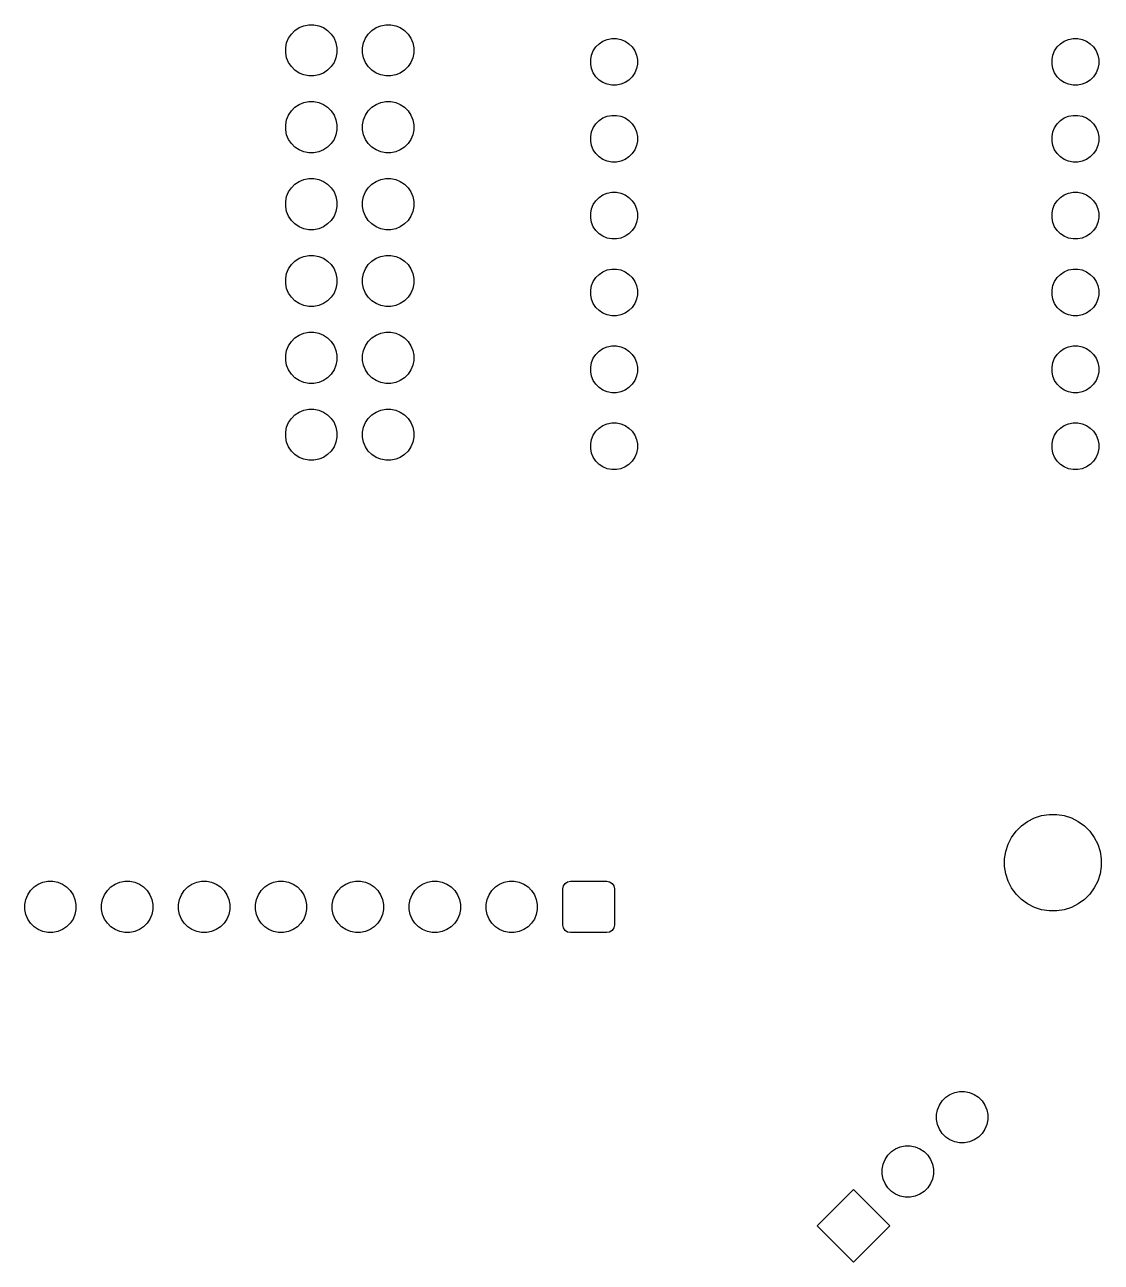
# Model space of a CAD drawing. Header units: inches. Extents: x 3.87 to 7.43, y -5.24 to -2.
# Drawn here: x 5.986 to 7.386, y -5.244 to -3.634 of the extents above; entities that cross this region are included whole.
import ezdxf

# ---------------------------------------------------------------- set-up
doc = ezdxf.new("R2010")
doc.units = ezdxf.units.IN
doc.header["$MEASUREMENT"] = 0
doc.layers.add('BLACK', color=7, linetype='CONTINUOUS')

msp = doc.modelspace()

# ---------------------------------------------------------------- linework, layer by layer
at = {"layer": 'BLACK', "linetype": 'CONTINUOUS'}
for p, q in [((6.3425, -3.6382), (6.3486, -3.6357)), ((6.3486, -3.6357), (6.355, -3.6344)), ((6.355, -3.6344), (6.3615, -3.6344)), ((6.3615, -3.6344), (6.368, -3.6357)), ((6.368, -3.6357), (6.374, -3.6382)), ((6.4425, -3.6382), (6.4486, -3.6357)), ((6.4486, -3.6357), (6.455, -3.6344)), ((6.455, -3.6344), (6.4615, -3.6344)), ((6.4615, -3.6344), (6.468, -3.6357)), ((6.468, -3.6357), (6.474, -3.6382)), ((6.3262, -3.658), (6.3288, -3.6519)), ((6.3288, -3.6519), (6.3324, -3.6465)), ((6.3324, -3.6465), (6.337, -3.6418)), ((6.337, -3.6418), (6.3425, -3.6382)), ((6.374, -3.6382), (6.3795, -3.6418)), ((6.3795, -3.6418), (6.3841, -3.6465)), ((6.3841, -3.6465), (6.3878, -3.6519)), ((6.3878, -3.6519), (6.3903, -3.658)), ((6.4262, -3.658), (6.4288, -3.6519)), ((6.4288, -3.6519), (6.4324, -3.6465)), ((6.4324, -3.6465), (6.437, -3.6418)), ((6.437, -3.6418), (6.4425, -3.6382)), ((6.474, -3.6382), (6.4795, -3.6418)), ((6.4795, -3.6418), (6.4841, -3.6465)), ((6.4841, -3.6465), (6.4878, -3.6519)), ((6.4878, -3.6519), (6.4903, -3.658)), ((6.7376, -3.6557), (6.7431, -3.6534)), ((6.7431, -3.6534), (6.749, -3.6523)), ((6.749, -3.6523), (6.755, -3.6523)), ((6.755, -3.6523), (6.7608, -3.6534)), ((6.7608, -3.6534), (6.7664, -3.6557)), ((7.3376, -3.6557), (7.3431, -3.6534)), ((7.3431, -3.6534), (7.349, -3.6523)), ((7.349, -3.6523), (7.355, -3.6523)), ((7.355, -3.6523), (7.3608, -3.6534)), ((7.3608, -3.6534), (7.3664, -3.6557)), ((6.325, -3.6644), (6.3262, -3.658)), ((6.325, -3.671), (6.325, -3.6644)), ((6.3903, -3.658), (6.3916, -3.6644)), ((6.3916, -3.6644), (6.3916, -3.671)), ((6.425, -3.6644), (6.4262, -3.658)), ((6.425, -3.671), (6.425, -3.6644)), ((6.4903, -3.658), (6.4916, -3.6644)), ((6.4916, -3.6644), (6.4916, -3.671)), ((6.7227, -3.6738), (6.725, -3.6683)), ((6.725, -3.6683), (6.7284, -3.6633)), ((6.7284, -3.6633), (6.7326, -3.6591)), ((6.7326, -3.6591), (6.7376, -3.6557)), ((6.7664, -3.6557), (6.7713, -3.6591)), ((6.7713, -3.6591), (6.7756, -3.6633)), ((6.7756, -3.6633), (6.7789, -3.6683)), ((6.7789, -3.6683), (6.7812, -3.6738)), ((7.3227, -3.6738), (7.325, -3.6683)), ((7.325, -3.6683), (7.3284, -3.6633)), ((7.3284, -3.6633), (7.3326, -3.6591)), ((7.3326, -3.6591), (7.3376, -3.6557)), ((7.3664, -3.6557), (7.3713, -3.6591)), ((7.3713, -3.6591), (7.3756, -3.6633)), ((7.3756, -3.6633), (7.3789, -3.6683)), ((7.3789, -3.6683), (7.3812, -3.6738)), ((6.3262, -3.6774), (6.325, -3.671)), ((6.3288, -3.6835), (6.3262, -3.6774)), ((6.3324, -3.6889), (6.3288, -3.6835)), ((6.3878, -3.6835), (6.3841, -3.6889)), ((6.3903, -3.6774), (6.3878, -3.6835)), ((6.3916, -3.671), (6.3903, -3.6774)), ((6.4262, -3.6774), (6.425, -3.671)), ((6.4288, -3.6835), (6.4262, -3.6774)), ((6.4324, -3.6889), (6.4288, -3.6835)), ((6.4878, -3.6835), (6.4841, -3.6889)), ((6.4903, -3.6774), (6.4878, -3.6835)), ((6.4916, -3.671), (6.4903, -3.6774)), ((6.7216, -3.6797), (6.7227, -3.6738)), ((6.7216, -3.6857), (6.7216, -3.6797)), ((6.7227, -3.6915), (6.7216, -3.6857)), ((6.7812, -3.6738), (6.7824, -3.6797)), ((6.7824, -3.6857), (6.7812, -3.6915)), ((6.7824, -3.6797), (6.7824, -3.6857)), ((7.3216, -3.6797), (7.3227, -3.6738)), ((7.3216, -3.6857), (7.3216, -3.6797)), ((7.3227, -3.6915), (7.3216, -3.6857)), ((7.3812, -3.6738), (7.3824, -3.6797)), ((7.3824, -3.6857), (7.3812, -3.6915)), ((7.3824, -3.6797), (7.3824, -3.6857)), ((6.337, -3.6936), (6.3324, -3.6889)), ((6.3425, -3.6972), (6.337, -3.6936)), ((6.3486, -3.6997), (6.3425, -3.6972)), ((6.355, -3.701), (6.3486, -3.6997)), ((6.3615, -3.701), (6.355, -3.701)), ((6.368, -3.6997), (6.3615, -3.701)), ((6.374, -3.6972), (6.368, -3.6997)), ((6.3795, -3.6936), (6.374, -3.6972)), ((6.3841, -3.6889), (6.3795, -3.6936)), ((6.437, -3.6936), (6.4324, -3.6889)), ((6.4425, -3.6972), (6.437, -3.6936)), ((6.4486, -3.6997), (6.4425, -3.6972)), ((6.455, -3.701), (6.4486, -3.6997)), ((6.4615, -3.701), (6.455, -3.701)), ((6.468, -3.6997), (6.4615, -3.701)), ((6.474, -3.6972), (6.468, -3.6997)), ((6.4795, -3.6936), (6.474, -3.6972)), ((6.4841, -3.6889), (6.4795, -3.6936)), ((6.725, -3.6971), (6.7227, -3.6915)), ((6.7284, -3.7021), (6.725, -3.6971)), ((6.7326, -3.7063), (6.7284, -3.7021)), ((6.7756, -3.7021), (6.7713, -3.7063)), ((6.7789, -3.6971), (6.7756, -3.7021)), ((6.7812, -3.6915), (6.7789, -3.6971)), ((7.325, -3.6971), (7.3227, -3.6915)), ((7.3284, -3.7021), (7.325, -3.6971)), ((7.3326, -3.7063), (7.3284, -3.7021)), ((7.3756, -3.7021), (7.3713, -3.7063)), ((7.3789, -3.6971), (7.3756, -3.7021)), ((7.3812, -3.6915), (7.3789, -3.6971)), ((6.7376, -3.7096), (6.7326, -3.7063)), ((6.7431, -3.7119), (6.7376, -3.7096)), ((6.749, -3.7131), (6.7431, -3.7119)), ((6.755, -3.7131), (6.749, -3.7131)), ((6.7608, -3.7119), (6.755, -3.7131)), ((6.7664, -3.7096), (6.7608, -3.7119)), ((6.7713, -3.7063), (6.7664, -3.7096)), ((7.3376, -3.7096), (7.3326, -3.7063)), ((7.3431, -3.7119), (7.3376, -3.7096)), ((7.349, -3.7131), (7.3431, -3.7119)), ((7.355, -3.7131), (7.349, -3.7131)), ((7.3608, -3.7119), (7.355, -3.7131)), ((7.3664, -3.7096), (7.3608, -3.7119)), ((7.3713, -3.7063), (7.3664, -3.7096)), ((6.3486, -3.7357), (6.355, -3.7344)), ((6.355, -3.7344), (6.3615, -3.7344)), ((6.3615, -3.7344), (6.368, -3.7357)), ((6.4486, -3.7357), (6.455, -3.7344)), ((6.455, -3.7344), (6.4615, -3.7344)), ((6.4615, -3.7344), (6.468, -3.7357)), ((6.3288, -3.7519), (6.3324, -3.7465)), ((6.3324, -3.7465), (6.337, -3.7418)), ((6.337, -3.7418), (6.3425, -3.7382)), ((6.3425, -3.7382), (6.3486, -3.7357)), ((6.368, -3.7357), (6.374, -3.7382)), ((6.374, -3.7382), (6.3795, -3.7418)), ((6.3795, -3.7418), (6.3841, -3.7465)), ((6.3841, -3.7465), (6.3878, -3.7519)), ((6.4288, -3.7519), (6.4324, -3.7465)), ((6.4324, -3.7465), (6.437, -3.7418)), ((6.437, -3.7418), (6.4425, -3.7382)), ((6.4425, -3.7382), (6.4486, -3.7357)), ((6.468, -3.7357), (6.474, -3.7382)), ((6.474, -3.7382), (6.4795, -3.7418)), ((6.4795, -3.7418), (6.4841, -3.7465)), ((6.4841, -3.7465), (6.4878, -3.7519)), ((6.325, -3.7644), (6.3262, -3.758)), ((6.325, -3.771), (6.325, -3.7644)), ((6.3262, -3.758), (6.3288, -3.7519)), ((6.3878, -3.7519), (6.3903, -3.758)), ((6.3903, -3.758), (6.3916, -3.7644)), ((6.3916, -3.7644), (6.3916, -3.771)), ((6.425, -3.7644), (6.4262, -3.758)), ((6.425, -3.771), (6.425, -3.7644)), ((6.4262, -3.758), (6.4288, -3.7519)), ((6.4878, -3.7519), (6.4903, -3.758)), ((6.4903, -3.758), (6.4916, -3.7644)), ((6.4916, -3.7644), (6.4916, -3.771)), ((6.725, -3.7683), (6.7284, -3.7633)), ((6.7284, -3.7633), (6.7326, -3.7591)), ((6.7326, -3.7591), (6.7376, -3.7557)), ((6.7376, -3.7557), (6.7431, -3.7534)), ((6.7431, -3.7534), (6.749, -3.7523)), ((6.749, -3.7523), (6.755, -3.7523)), ((6.755, -3.7523), (6.7608, -3.7534)), ((6.7608, -3.7534), (6.7664, -3.7557)), ((6.7664, -3.7557), (6.7713, -3.7591)), ((6.7713, -3.7591), (6.7756, -3.7633)), ((6.7756, -3.7633), (6.7789, -3.7683)), ((7.325, -3.7683), (7.3284, -3.7633)), ((7.3284, -3.7633), (7.3326, -3.7591)), ((7.3326, -3.7591), (7.3376, -3.7557)), ((7.3376, -3.7557), (7.3431, -3.7534)), ((7.3431, -3.7534), (7.349, -3.7523)), ((7.349, -3.7523), (7.355, -3.7523)), ((7.355, -3.7523), (7.3608, -3.7534)), ((7.3608, -3.7534), (7.3664, -3.7557)), ((7.3664, -3.7557), (7.3713, -3.7591)), ((7.3713, -3.7591), (7.3756, -3.7633)), ((7.3756, -3.7633), (7.3789, -3.7683)), ((6.3262, -3.7774), (6.325, -3.771)), ((6.3288, -3.7835), (6.3262, -3.7774)), ((6.3903, -3.7774), (6.3878, -3.7835)), ((6.3916, -3.771), (6.3903, -3.7774)), ((6.4262, -3.7774), (6.425, -3.771)), ((6.4288, -3.7835), (6.4262, -3.7774)), ((6.4903, -3.7774), (6.4878, -3.7835)), ((6.4916, -3.771), (6.4903, -3.7774)), ((6.7216, -3.7797), (6.7227, -3.7738)), ((6.7216, -3.7857), (6.7216, -3.7797)), ((6.7227, -3.7738), (6.725, -3.7683)), ((6.7789, -3.7683), (6.7812, -3.7738)), ((6.7812, -3.7738), (6.7824, -3.7797)), ((6.7824, -3.7797), (6.7824, -3.7857)), ((7.3216, -3.7797), (7.3227, -3.7738)), ((7.3216, -3.7857), (7.3216, -3.7797)), ((7.3227, -3.7738), (7.325, -3.7683)), ((7.3789, -3.7683), (7.3812, -3.7738)), ((7.3812, -3.7738), (7.3824, -3.7797)), ((7.3824, -3.7797), (7.3824, -3.7857)), ((6.3324, -3.7889), (6.3288, -3.7835)), ((6.337, -3.7936), (6.3324, -3.7889)), ((6.3425, -3.7972), (6.337, -3.7936)), ((6.3486, -3.7997), (6.3425, -3.7972)), ((6.374, -3.7972), (6.368, -3.7997)), ((6.3795, -3.7936), (6.374, -3.7972)), ((6.3841, -3.7889), (6.3795, -3.7936)), ((6.3878, -3.7835), (6.3841, -3.7889)), ((6.4324, -3.7889), (6.4288, -3.7835)), ((6.437, -3.7936), (6.4324, -3.7889)), ((6.4425, -3.7972), (6.437, -3.7936)), ((6.4486, -3.7997), (6.4425, -3.7972)), ((6.474, -3.7972), (6.468, -3.7997)), ((6.4795, -3.7936), (6.474, -3.7972)), ((6.4841, -3.7889), (6.4795, -3.7936)), ((6.4878, -3.7835), (6.4841, -3.7889)), ((6.7227, -3.7915), (6.7216, -3.7857)), ((6.725, -3.7971), (6.7227, -3.7915)), ((6.7284, -3.8021), (6.725, -3.7971)), ((6.7789, -3.7971), (6.7756, -3.8021)), ((6.7812, -3.7915), (6.7789, -3.7971)), ((6.7824, -3.7857), (6.7812, -3.7915)), ((7.3227, -3.7915), (7.3216, -3.7857)), ((7.325, -3.7971), (7.3227, -3.7915)), ((7.3284, -3.8021), (7.325, -3.7971)), ((7.3789, -3.7971), (7.3756, -3.8021)), ((7.3812, -3.7915), (7.3789, -3.7971)), ((7.3824, -3.7857), (7.3812, -3.7915)), ((6.355, -3.801), (6.3486, -3.7997)), ((6.3615, -3.801), (6.355, -3.801)), ((6.368, -3.7997), (6.3615, -3.801)), ((6.455, -3.801), (6.4486, -3.7997)), ((6.4615, -3.801), (6.455, -3.801)), ((6.468, -3.7997), (6.4615, -3.801)), ((6.7326, -3.8063), (6.7284, -3.8021)), ((6.7376, -3.8096), (6.7326, -3.8063)), ((6.7431, -3.8119), (6.7376, -3.8096)), ((6.749, -3.8131), (6.7431, -3.8119)), ((6.755, -3.8131), (6.749, -3.8131)), ((6.7608, -3.8119), (6.755, -3.8131)), ((6.7664, -3.8096), (6.7608, -3.8119)), ((6.7713, -3.8063), (6.7664, -3.8096)), ((6.7756, -3.8021), (6.7713, -3.8063)), ((7.3326, -3.8063), (7.3284, -3.8021)), ((7.3376, -3.8096), (7.3326, -3.8063)), ((7.3431, -3.8119), (7.3376, -3.8096)), ((7.349, -3.8131), (7.3431, -3.8119)), ((7.355, -3.8131), (7.349, -3.8131)), ((7.3608, -3.8119), (7.355, -3.8131)), ((7.3664, -3.8096), (7.3608, -3.8119)), ((7.3713, -3.8063), (7.3664, -3.8096)), ((7.3756, -3.8021), (7.3713, -3.8063)), ((6.3288, -3.8519), (6.3324, -3.8465)), ((6.3324, -3.8465), (6.337, -3.8418)), ((6.337, -3.8418), (6.3425, -3.8382)), ((6.3425, -3.8382), (6.3486, -3.8357)), ((6.3486, -3.8357), (6.355, -3.8344)), ((6.355, -3.8344), (6.3615, -3.8344)), ((6.3615, -3.8344), (6.368, -3.8357)), ((6.368, -3.8357), (6.374, -3.8382)), ((6.374, -3.8382), (6.3795, -3.8418)), ((6.3795, -3.8418), (6.3841, -3.8465)), ((6.3841, -3.8465), (6.3878, -3.8519)), ((6.4288, -3.8519), (6.4324, -3.8465)), ((6.4324, -3.8465), (6.437, -3.8418)), ((6.437, -3.8418), (6.4425, -3.8382)), ((6.4425, -3.8382), (6.4486, -3.8357)), ((6.4486, -3.8357), (6.455, -3.8344)), ((6.455, -3.8344), (6.4615, -3.8344)), ((6.4615, -3.8344), (6.468, -3.8357)), ((6.468, -3.8357), (6.474, -3.8382)), ((6.474, -3.8382), (6.4795, -3.8418)), ((6.4795, -3.8418), (6.4841, -3.8465)), ((6.4841, -3.8465), (6.4878, -3.8519)), ((6.325, -3.8644), (6.3262, -3.858)), ((6.3262, -3.858), (6.3288, -3.8519)), ((6.3878, -3.8519), (6.3903, -3.858)), ((6.3903, -3.858), (6.3916, -3.8644)), ((6.425, -3.8644), (6.4262, -3.858)), ((6.4262, -3.858), (6.4288, -3.8519)), ((6.4878, -3.8519), (6.4903, -3.858)), ((6.4903, -3.858), (6.4916, -3.8644)), ((6.725, -3.8683), (6.7284, -3.8633)), ((6.7284, -3.8633), (6.7326, -3.8591)), ((6.7326, -3.8591), (6.7376, -3.8557)), ((6.7376, -3.8557), (6.7431, -3.8534)), ((6.7431, -3.8534), (6.749, -3.8523)), ((6.749, -3.8523), (6.755, -3.8523)), ((6.755, -3.8523), (6.7608, -3.8534)), ((6.7608, -3.8534), (6.7664, -3.8557)), ((6.7664, -3.8557), (6.7713, -3.8591)), ((6.7713, -3.8591), (6.7756, -3.8633)), ((6.7756, -3.8633), (6.7789, -3.8683)), ((7.325, -3.8683), (7.3284, -3.8633)), ((7.3284, -3.8633), (7.3326, -3.8591)), ((7.3326, -3.8591), (7.3376, -3.8557)), ((7.3376, -3.8557), (7.3431, -3.8534)), ((7.3431, -3.8534), (7.349, -3.8523)), ((7.349, -3.8523), (7.355, -3.8523)), ((7.355, -3.8523), (7.3608, -3.8534)), ((7.3608, -3.8534), (7.3664, -3.8557)), ((7.3664, -3.8557), (7.3713, -3.8591)), ((7.3713, -3.8591), (7.3756, -3.8633)), ((7.3756, -3.8633), (7.3789, -3.8683)), ((6.325, -3.871), (6.325, -3.8644)), ((6.3262, -3.8774), (6.325, -3.871)), ((6.3288, -3.8835), (6.3262, -3.8774)), ((6.3903, -3.8774), (6.3878, -3.8835)), ((6.3916, -3.871), (6.3903, -3.8774)), ((6.3916, -3.8644), (6.3916, -3.871)), ((6.425, -3.871), (6.425, -3.8644)), ((6.4262, -3.8774), (6.425, -3.871)), ((6.4288, -3.8835), (6.4262, -3.8774)), ((6.4903, -3.8774), (6.4878, -3.8835)), ((6.4916, -3.871), (6.4903, -3.8774)), ((6.4916, -3.8644), (6.4916, -3.871)), ((6.7216, -3.8797), (6.7227, -3.8738)), ((6.7227, -3.8738), (6.725, -3.8683)), ((6.7789, -3.8683), (6.7812, -3.8738)), ((6.7812, -3.8738), (6.7824, -3.8797)), ((7.3216, -3.8797), (7.3227, -3.8738)), ((7.3227, -3.8738), (7.325, -3.8683)), ((7.3789, -3.8683), (7.3812, -3.8738)), ((7.3812, -3.8738), (7.3824, -3.8797)), ((6.3324, -3.8889), (6.3288, -3.8835)), ((6.337, -3.8936), (6.3324, -3.8889)), ((6.3425, -3.8972), (6.337, -3.8936)), ((6.3795, -3.8936), (6.374, -3.8972)), ((6.3841, -3.8889), (6.3795, -3.8936)), ((6.3878, -3.8835), (6.3841, -3.8889)), ((6.4324, -3.8889), (6.4288, -3.8835)), ((6.437, -3.8936), (6.4324, -3.8889)), ((6.4425, -3.8972), (6.437, -3.8936)), ((6.4795, -3.8936), (6.474, -3.8972)), ((6.4841, -3.8889), (6.4795, -3.8936)), ((6.4878, -3.8835), (6.4841, -3.8889)), ((6.7216, -3.8857), (6.7216, -3.8797)), ((6.7227, -3.8915), (6.7216, -3.8857)), ((6.725, -3.8971), (6.7227, -3.8915)), ((6.7812, -3.8915), (6.7789, -3.8971)), ((6.7824, -3.8857), (6.7812, -3.8915)), ((6.7824, -3.8797), (6.7824, -3.8857)), ((7.3216, -3.8857), (7.3216, -3.8797)), ((7.3227, -3.8915), (7.3216, -3.8857)), ((7.325, -3.8971), (7.3227, -3.8915)), ((7.3812, -3.8915), (7.3789, -3.8971)), ((7.3824, -3.8857), (7.3812, -3.8915)), ((7.3824, -3.8797), (7.3824, -3.8857)), ((6.3486, -3.8997), (6.3425, -3.8972)), ((6.355, -3.901), (6.3486, -3.8997)), ((6.3615, -3.901), (6.355, -3.901)), ((6.368, -3.8997), (6.3615, -3.901)), ((6.374, -3.8972), (6.368, -3.8997)), ((6.4486, -3.8997), (6.4425, -3.8972)), ((6.455, -3.901), (6.4486, -3.8997)), ((6.4615, -3.901), (6.455, -3.901)), ((6.468, -3.8997), (6.4615, -3.901)), ((6.474, -3.8972), (6.468, -3.8997)), ((6.7284, -3.9021), (6.725, -3.8971)), ((6.7326, -3.9063), (6.7284, -3.9021)), ((6.7376, -3.9096), (6.7326, -3.9063)), ((6.7431, -3.9119), (6.7376, -3.9096)), ((6.7664, -3.9096), (6.7608, -3.9119)), ((6.7713, -3.9063), (6.7664, -3.9096)), ((6.7756, -3.9021), (6.7713, -3.9063)), ((6.7789, -3.8971), (6.7756, -3.9021)), ((7.3284, -3.9021), (7.325, -3.8971)), ((7.3326, -3.9063), (7.3284, -3.9021)), ((7.3376, -3.9096), (7.3326, -3.9063)), ((7.3431, -3.9119), (7.3376, -3.9096)), ((7.3664, -3.9096), (7.3608, -3.9119)), ((7.3713, -3.9063), (7.3664, -3.9096)), ((7.3756, -3.9021), (7.3713, -3.9063)), ((7.3789, -3.8971), (7.3756, -3.9021)), ((6.749, -3.9131), (6.7431, -3.9119)), ((6.755, -3.9131), (6.749, -3.9131)), ((6.7608, -3.9119), (6.755, -3.9131)), ((7.349, -3.9131), (7.3431, -3.9119)), ((7.355, -3.9131), (7.349, -3.9131)), ((7.3608, -3.9119), (7.355, -3.9131)), ((6.3324, -3.9465), (6.337, -3.9418)), ((6.337, -3.9418), (6.3425, -3.9382)), ((6.3425, -3.9382), (6.3486, -3.9357)), ((6.3486, -3.9357), (6.355, -3.9344)), ((6.355, -3.9344), (6.3615, -3.9344)), ((6.3615, -3.9344), (6.368, -3.9357)), ((6.368, -3.9357), (6.374, -3.9382)), ((6.374, -3.9382), (6.3795, -3.9418)), ((6.3795, -3.9418), (6.3841, -3.9465)), ((6.4324, -3.9465), (6.437, -3.9418)), ((6.437, -3.9418), (6.4425, -3.9382)), ((6.4425, -3.9382), (6.4486, -3.9357)), ((6.4486, -3.9357), (6.455, -3.9344)), ((6.455, -3.9344), (6.4615, -3.9344)), ((6.4615, -3.9344), (6.468, -3.9357)), ((6.468, -3.9357), (6.474, -3.9382)), ((6.474, -3.9382), (6.4795, -3.9418)), ((6.4795, -3.9418), (6.4841, -3.9465)), ((6.325, -3.9644), (6.3262, -3.958)), ((6.3262, -3.958), (6.3288, -3.9519)), ((6.3288, -3.9519), (6.3324, -3.9465)), ((6.3841, -3.9465), (6.3878, -3.9519)), ((6.3878, -3.9519), (6.3903, -3.958)), ((6.3903, -3.958), (6.3916, -3.9644)), ((6.425, -3.9644), (6.4262, -3.958)), ((6.4262, -3.958), (6.4288, -3.9519)), ((6.4288, -3.9519), (6.4324, -3.9465)), ((6.4841, -3.9465), (6.4878, -3.9519)), ((6.4878, -3.9519), (6.4903, -3.958)), ((6.4903, -3.958), (6.4916, -3.9644)), ((6.7284, -3.9633), (6.7326, -3.9591)), ((6.7326, -3.9591), (6.7376, -3.9557)), ((6.7376, -3.9557), (6.7431, -3.9534)), ((6.7431, -3.9534), (6.749, -3.9523)), ((6.749, -3.9523), (6.755, -3.9523)), ((6.755, -3.9523), (6.7608, -3.9534)), ((6.7608, -3.9534), (6.7664, -3.9557)), ((6.7664, -3.9557), (6.7713, -3.9591)), ((6.7713, -3.9591), (6.7756, -3.9633)), ((7.3284, -3.9633), (7.3326, -3.9591)), ((7.3326, -3.9591), (7.3376, -3.9557)), ((7.3376, -3.9557), (7.3431, -3.9534)), ((7.3431, -3.9534), (7.349, -3.9523)), ((7.349, -3.9523), (7.355, -3.9523)), ((7.355, -3.9523), (7.3608, -3.9534)), ((7.3608, -3.9534), (7.3664, -3.9557)), ((7.3664, -3.9557), (7.3713, -3.9591)), ((7.3713, -3.9591), (7.3756, -3.9633)), ((6.325, -3.971), (6.325, -3.9644)), ((6.3262, -3.9774), (6.325, -3.971)), ((6.3916, -3.971), (6.3903, -3.9774)), ((6.3916, -3.9644), (6.3916, -3.971)), ((6.425, -3.971), (6.425, -3.9644)), ((6.4262, -3.9774), (6.425, -3.971)), ((6.4916, -3.971), (6.4903, -3.9774)), ((6.4916, -3.9644), (6.4916, -3.971)), ((6.7216, -3.9797), (6.7227, -3.9738)), ((6.7227, -3.9738), (6.725, -3.9683)), ((6.725, -3.9683), (6.7284, -3.9633)), ((6.7756, -3.9633), (6.7789, -3.9683)), ((6.7789, -3.9683), (6.7812, -3.9738)), ((6.7812, -3.9738), (6.7824, -3.9797)), ((7.3216, -3.9797), (7.3227, -3.9738)), ((7.3227, -3.9738), (7.325, -3.9683)), ((7.325, -3.9683), (7.3284, -3.9633)), ((7.3756, -3.9633), (7.3789, -3.9683)), ((7.3789, -3.9683), (7.3812, -3.9738)), ((7.3812, -3.9738), (7.3824, -3.9797)), ((6.3288, -3.9835), (6.3262, -3.9774)), ((6.3324, -3.9889), (6.3288, -3.9835)), ((6.337, -3.9936), (6.3324, -3.9889)), ((6.3841, -3.9889), (6.3795, -3.9936)), ((6.3878, -3.9835), (6.3841, -3.9889)), ((6.3903, -3.9774), (6.3878, -3.9835)), ((6.4288, -3.9835), (6.4262, -3.9774)), ((6.4324, -3.9889), (6.4288, -3.9835)), ((6.437, -3.9936), (6.4324, -3.9889)), ((6.4841, -3.9889), (6.4795, -3.9936)), ((6.4878, -3.9835), (6.4841, -3.9889)), ((6.4903, -3.9774), (6.4878, -3.9835)), ((6.7216, -3.9857), (6.7216, -3.9797)), ((6.7227, -3.9915), (6.7216, -3.9857)), ((6.725, -3.9971), (6.7227, -3.9915)), ((6.7812, -3.9915), (6.7789, -3.9971)), ((6.7824, -3.9857), (6.7812, -3.9915)), ((6.7824, -3.9797), (6.7824, -3.9857)), ((7.3216, -3.9857), (7.3216, -3.9797)), ((7.3227, -3.9915), (7.3216, -3.9857)), ((7.325, -3.9971), (7.3227, -3.9915)), ((7.3812, -3.9915), (7.3789, -3.9971)), ((7.3824, -3.9857), (7.3812, -3.9915)), ((7.3824, -3.9797), (7.3824, -3.9857)), ((6.3425, -3.9972), (6.337, -3.9936)), ((6.3486, -3.9997), (6.3425, -3.9972)), ((6.355, -4.001), (6.3486, -3.9997)), ((6.3615, -4.001), (6.355, -4.001)), ((6.368, -3.9997), (6.3615, -4.001)), ((6.374, -3.9972), (6.368, -3.9997)), ((6.3795, -3.9936), (6.374, -3.9972)), ((6.4425, -3.9972), (6.437, -3.9936)), ((6.4486, -3.9997), (6.4425, -3.9972)), ((6.455, -4.001), (6.4486, -3.9997)), ((6.4615, -4.001), (6.455, -4.001)), ((6.468, -3.9997), (6.4615, -4.001)), ((6.474, -3.9972), (6.468, -3.9997)), ((6.4795, -3.9936), (6.474, -3.9972)), ((6.7284, -4.0021), (6.725, -3.9971)), ((6.7326, -4.0063), (6.7284, -4.0021)), ((6.7376, -4.0096), (6.7326, -4.0063)), ((6.7713, -4.0063), (6.7664, -4.0096)), ((6.7756, -4.0021), (6.7713, -4.0063)), ((6.7789, -3.9971), (6.7756, -4.0021)), ((7.3284, -4.0021), (7.325, -3.9971)), ((7.3326, -4.0063), (7.3284, -4.0021)), ((7.3376, -4.0096), (7.3326, -4.0063)), ((7.3713, -4.0063), (7.3664, -4.0096)), ((7.3756, -4.0021), (7.3713, -4.0063)), ((7.3789, -3.9971), (7.3756, -4.0021)), ((6.7431, -4.0119), (6.7376, -4.0096)), ((6.749, -4.0131), (6.7431, -4.0119)), ((6.755, -4.0131), (6.749, -4.0131)), ((6.7608, -4.0119), (6.755, -4.0131)), ((6.7664, -4.0096), (6.7608, -4.0119)), ((7.3431, -4.0119), (7.3376, -4.0096)), ((7.349, -4.0131), (7.3431, -4.0119)), ((7.355, -4.0131), (7.349, -4.0131)), ((7.3608, -4.0119), (7.355, -4.0131)), ((7.3664, -4.0096), (7.3608, -4.0119)), ((6.337, -4.0418), (6.3425, -4.0382)), ((6.3425, -4.0382), (6.3486, -4.0357)), ((6.3486, -4.0357), (6.355, -4.0344)), ((6.355, -4.0344), (6.3615, -4.0344)), ((6.3615, -4.0344), (6.368, -4.0357)), ((6.368, -4.0357), (6.374, -4.0382)), ((6.374, -4.0382), (6.3795, -4.0418)), ((6.437, -4.0418), (6.4425, -4.0382)), ((6.4425, -4.0382), (6.4486, -4.0357)), ((6.4486, -4.0357), (6.455, -4.0344)), ((6.455, -4.0344), (6.4615, -4.0344)), ((6.4615, -4.0344), (6.468, -4.0357)), ((6.468, -4.0357), (6.474, -4.0382)), ((6.474, -4.0382), (6.4795, -4.0418)), ((6.3262, -4.058), (6.3288, -4.0519)), ((6.3288, -4.0519), (6.3324, -4.0465)), ((6.3324, -4.0465), (6.337, -4.0418)), ((6.3795, -4.0418), (6.3841, -4.0465)), ((6.3841, -4.0465), (6.3878, -4.0519)), ((6.3878, -4.0519), (6.3903, -4.058)), ((6.4262, -4.058), (6.4288, -4.0519)), ((6.4288, -4.0519), (6.4324, -4.0465)), ((6.4324, -4.0465), (6.437, -4.0418)), ((6.4795, -4.0418), (6.4841, -4.0465)), ((6.4841, -4.0465), (6.4878, -4.0519)), ((6.4878, -4.0519), (6.4903, -4.058)), ((6.7326, -4.0591), (6.7376, -4.0557)), ((6.7376, -4.0557), (6.7431, -4.0534)), ((6.7431, -4.0534), (6.749, -4.0523)), ((6.749, -4.0523), (6.755, -4.0523)), ((6.755, -4.0523), (6.7608, -4.0534)), ((6.7608, -4.0534), (6.7664, -4.0557)), ((6.7664, -4.0557), (6.7713, -4.0591)), ((7.3326, -4.0591), (7.3376, -4.0557)), ((7.3376, -4.0557), (7.3431, -4.0534)), ((7.3431, -4.0534), (7.349, -4.0523)), ((7.349, -4.0523), (7.355, -4.0523)), ((7.355, -4.0523), (7.3608, -4.0534)), ((7.3608, -4.0534), (7.3664, -4.0557)), ((7.3664, -4.0557), (7.3713, -4.0591)), ((6.325, -4.0644), (6.3262, -4.058)), ((6.325, -4.071), (6.325, -4.0644)), ((6.3262, -4.0774), (6.325, -4.071)), ((6.3903, -4.058), (6.3916, -4.0644)), ((6.3916, -4.071), (6.3903, -4.0774)), ((6.3916, -4.0644), (6.3916, -4.071)), ((6.425, -4.0644), (6.4262, -4.058)), ((6.425, -4.071), (6.425, -4.0644)), ((6.4262, -4.0774), (6.425, -4.071)), ((6.4903, -4.058), (6.4916, -4.0644)), ((6.4916, -4.071), (6.4903, -4.0774)), ((6.4916, -4.0644), (6.4916, -4.071)), ((6.7227, -4.0738), (6.725, -4.0683)), ((6.725, -4.0683), (6.7284, -4.0633)), ((6.7284, -4.0633), (6.7326, -4.0591)), ((6.7713, -4.0591), (6.7756, -4.0633)), ((6.7756, -4.0633), (6.7789, -4.0683)), ((6.7789, -4.0683), (6.7812, -4.0738)), ((7.3227, -4.0738), (7.325, -4.0683)), ((7.325, -4.0683), (7.3284, -4.0633)), ((7.3284, -4.0633), (7.3326, -4.0591)), ((7.3713, -4.0591), (7.3756, -4.0633)), ((7.3756, -4.0633), (7.3789, -4.0683)), ((7.3789, -4.0683), (7.3812, -4.0738)), ((6.3288, -4.0835), (6.3262, -4.0774)), ((6.3324, -4.0889), (6.3288, -4.0835)), ((6.3878, -4.0835), (6.3841, -4.0889)), ((6.3903, -4.0774), (6.3878, -4.0835)), ((6.4288, -4.0835), (6.4262, -4.0774)), ((6.4324, -4.0889), (6.4288, -4.0835)), ((6.4878, -4.0835), (6.4841, -4.0889)), ((6.4903, -4.0774), (6.4878, -4.0835)), ((6.7216, -4.0797), (6.7227, -4.0738)), ((6.7216, -4.0857), (6.7216, -4.0797)), ((6.7227, -4.0915), (6.7216, -4.0857)), ((6.7812, -4.0738), (6.7824, -4.0797)), ((6.7824, -4.0857), (6.7812, -4.0915)), ((6.7824, -4.0797), (6.7824, -4.0857)), ((7.3216, -4.0797), (7.3227, -4.0738)), ((7.3216, -4.0857), (7.3216, -4.0797)), ((7.3227, -4.0915), (7.3216, -4.0857)), ((7.3812, -4.0738), (7.3824, -4.0797)), ((7.3824, -4.0857), (7.3812, -4.0915)), ((7.3824, -4.0797), (7.3824, -4.0857)), ((6.337, -4.0936), (6.3324, -4.0889)), ((6.3425, -4.0972), (6.337, -4.0936)), ((6.3486, -4.0997), (6.3425, -4.0972)), ((6.355, -4.101), (6.3486, -4.0997)), ((6.3615, -4.101), (6.355, -4.101)), ((6.368, -4.0997), (6.3615, -4.101)), ((6.374, -4.0972), (6.368, -4.0997)), ((6.3795, -4.0936), (6.374, -4.0972)), ((6.3841, -4.0889), (6.3795, -4.0936)), ((6.437, -4.0936), (6.4324, -4.0889)), ((6.4425, -4.0972), (6.437, -4.0936)), ((6.4486, -4.0997), (6.4425, -4.0972)), ((6.455, -4.101), (6.4486, -4.0997)), ((6.4615, -4.101), (6.455, -4.101)), ((6.468, -4.0997), (6.4615, -4.101)), ((6.474, -4.0972), (6.468, -4.0997)), ((6.4795, -4.0936), (6.474, -4.0972)), ((6.4841, -4.0889), (6.4795, -4.0936)), ((6.725, -4.0971), (6.7227, -4.0915)), ((6.7284, -4.1021), (6.725, -4.0971)), ((6.7326, -4.1063), (6.7284, -4.1021)), ((6.7756, -4.1021), (6.7713, -4.1063)), ((6.7789, -4.0971), (6.7756, -4.1021)), ((6.7812, -4.0915), (6.7789, -4.0971)), ((7.325, -4.0971), (7.3227, -4.0915)), ((7.3284, -4.1021), (7.325, -4.0971)), ((7.3326, -4.1063), (7.3284, -4.1021)), ((7.3756, -4.1021), (7.3713, -4.1063)), ((7.3789, -4.0971), (7.3756, -4.1021)), ((7.3812, -4.0915), (7.3789, -4.0971)), ((6.7376, -4.1096), (6.7326, -4.1063)), ((6.7431, -4.1119), (6.7376, -4.1096)), ((6.749, -4.1131), (6.7431, -4.1119)), ((6.755, -4.1131), (6.749, -4.1131)), ((6.7608, -4.1119), (6.755, -4.1131)), ((6.7664, -4.1096), (6.7608, -4.1119)), ((6.7713, -4.1063), (6.7664, -4.1096)), ((7.3376, -4.1096), (7.3326, -4.1063)), ((7.3431, -4.1119), (7.3376, -4.1096)), ((7.349, -4.1131), (7.3431, -4.1119)), ((7.355, -4.1131), (7.349, -4.1131)), ((7.3608, -4.1119), (7.355, -4.1131)), ((7.3664, -4.1096), (7.3608, -4.1119)), ((7.3713, -4.1063), (7.3664, -4.1096)), ((6.3425, -4.1382), (6.3486, -4.1357)), ((6.3486, -4.1357), (6.355, -4.1344)), ((6.355, -4.1344), (6.3615, -4.1344)), ((6.3615, -4.1344), (6.368, -4.1357)), ((6.368, -4.1357), (6.374, -4.1382)), ((6.4425, -4.1382), (6.4486, -4.1357)), ((6.4486, -4.1357), (6.455, -4.1344)), ((6.455, -4.1344), (6.4615, -4.1344)), ((6.4615, -4.1344), (6.468, -4.1357)), ((6.468, -4.1357), (6.474, -4.1382)), ((6.3262, -4.158), (6.3288, -4.1519)), ((6.3288, -4.1519), (6.3324, -4.1465)), ((6.3324, -4.1465), (6.337, -4.1418)), ((6.337, -4.1418), (6.3425, -4.1382)), ((6.374, -4.1382), (6.3795, -4.1418)), ((6.3795, -4.1418), (6.3841, -4.1465)), ((6.3841, -4.1465), (6.3878, -4.1519)), ((6.3878, -4.1519), (6.3903, -4.158)), ((6.4262, -4.158), (6.4288, -4.1519)), ((6.4288, -4.1519), (6.4324, -4.1465)), ((6.4324, -4.1465), (6.437, -4.1418)), ((6.437, -4.1418), (6.4425, -4.1382)), ((6.474, -4.1382), (6.4795, -4.1418)), ((6.4795, -4.1418), (6.4841, -4.1465)), ((6.4841, -4.1465), (6.4878, -4.1519)), ((6.4878, -4.1519), (6.4903, -4.158)), ((6.7431, -4.1534), (6.749, -4.1523)), ((6.749, -4.1523), (6.755, -4.1523)), ((6.755, -4.1523), (6.7608, -4.1534)), ((7.3431, -4.1534), (7.349, -4.1523)), ((7.349, -4.1523), (7.355, -4.1523)), ((7.355, -4.1523), (7.3608, -4.1534)), ((6.325, -4.1644), (6.3262, -4.158)), ((6.325, -4.171), (6.325, -4.1644)), ((6.3903, -4.158), (6.3916, -4.1644)), ((6.3916, -4.1644), (6.3916, -4.171)), ((6.425, -4.1644), (6.4262, -4.158)), ((6.425, -4.171), (6.425, -4.1644)), ((6.4903, -4.158), (6.4916, -4.1644)), ((6.4916, -4.1644), (6.4916, -4.171)), ((6.7227, -4.1738), (6.725, -4.1683)), ((6.725, -4.1683), (6.7284, -4.1633)), ((6.7284, -4.1633), (6.7326, -4.1591)), ((6.7326, -4.1591), (6.7376, -4.1557)), ((6.7376, -4.1557), (6.7431, -4.1534)), ((6.7608, -4.1534), (6.7664, -4.1557)), ((6.7664, -4.1557), (6.7713, -4.1591)), ((6.7713, -4.1591), (6.7756, -4.1633)), ((6.7756, -4.1633), (6.7789, -4.1683)), ((6.7789, -4.1683), (6.7812, -4.1738)), ((7.3227, -4.1738), (7.325, -4.1683)), ((7.325, -4.1683), (7.3284, -4.1633)), ((7.3284, -4.1633), (7.3326, -4.1591)), ((7.3326, -4.1591), (7.3376, -4.1557)), ((7.3376, -4.1557), (7.3431, -4.1534)), ((7.3608, -4.1534), (7.3664, -4.1557)), ((7.3664, -4.1557), (7.3713, -4.1591)), ((7.3713, -4.1591), (7.3756, -4.1633)), ((7.3756, -4.1633), (7.3789, -4.1683)), ((7.3789, -4.1683), (7.3812, -4.1738)), ((6.3262, -4.1774), (6.325, -4.171)), ((6.3288, -4.1835), (6.3262, -4.1774)), ((6.3324, -4.1889), (6.3288, -4.1835)), ((6.3878, -4.1835), (6.3841, -4.1889)), ((6.3903, -4.1774), (6.3878, -4.1835)), ((6.3916, -4.171), (6.3903, -4.1774)), ((6.4262, -4.1774), (6.425, -4.171)), ((6.4288, -4.1835), (6.4262, -4.1774)), ((6.4324, -4.1889), (6.4288, -4.1835)), ((6.4878, -4.1835), (6.4841, -4.1889)), ((6.4903, -4.1774), (6.4878, -4.1835)), ((6.4916, -4.171), (6.4903, -4.1774)), ((6.7216, -4.1797), (6.7227, -4.1738)), ((6.7216, -4.1857), (6.7216, -4.1797)), ((6.7812, -4.1738), (6.7824, -4.1797)), ((6.7824, -4.1797), (6.7824, -4.1857)), ((7.3216, -4.1797), (7.3227, -4.1738)), ((7.3216, -4.1857), (7.3216, -4.1797)), ((7.3812, -4.1738), (7.3824, -4.1797)), ((7.3824, -4.1797), (7.3824, -4.1857)), ((6.337, -4.1936), (6.3324, -4.1889)), ((6.3425, -4.1972), (6.337, -4.1936)), ((6.3486, -4.1997), (6.3425, -4.1972)), ((6.355, -4.201), (6.3486, -4.1997)), ((6.3615, -4.201), (6.355, -4.201)), ((6.368, -4.1997), (6.3615, -4.201)), ((6.374, -4.1972), (6.368, -4.1997)), ((6.3795, -4.1936), (6.374, -4.1972)), ((6.3841, -4.1889), (6.3795, -4.1936)), ((6.437, -4.1936), (6.4324, -4.1889)), ((6.4425, -4.1972), (6.437, -4.1936)), ((6.4486, -4.1997), (6.4425, -4.1972)), ((6.455, -4.201), (6.4486, -4.1997)), ((6.4615, -4.201), (6.455, -4.201)), ((6.468, -4.1997), (6.4615, -4.201)), ((6.474, -4.1972), (6.468, -4.1997)), ((6.4795, -4.1936), (6.474, -4.1972)), ((6.4841, -4.1889), (6.4795, -4.1936)), ((6.7227, -4.1915), (6.7216, -4.1857)), ((6.725, -4.1971), (6.7227, -4.1915)), ((6.7284, -4.2021), (6.725, -4.1971)), ((6.7789, -4.1971), (6.7756, -4.2021)), ((6.7812, -4.1915), (6.7789, -4.1971)), ((6.7824, -4.1857), (6.7812, -4.1915)), ((7.3227, -4.1915), (7.3216, -4.1857)), ((7.325, -4.1971), (7.3227, -4.1915)), ((7.3284, -4.2021), (7.325, -4.1971)), ((7.3789, -4.1971), (7.3756, -4.2021)), ((7.3812, -4.1915), (7.3789, -4.1971)), ((7.3824, -4.1857), (7.3812, -4.1915)), ((6.7326, -4.2063), (6.7284, -4.2021)), ((6.7376, -4.2096), (6.7326, -4.2063)), ((6.7431, -4.2119), (6.7376, -4.2096)), ((6.749, -4.2131), (6.7431, -4.2119)), ((6.755, -4.2131), (6.749, -4.2131)), ((6.7608, -4.2119), (6.755, -4.2131)), ((6.7664, -4.2096), (6.7608, -4.2119)), ((6.7713, -4.2063), (6.7664, -4.2096)), ((6.7756, -4.2021), (6.7713, -4.2063)), ((7.3326, -4.2063), (7.3284, -4.2021)), ((7.3376, -4.2096), (7.3326, -4.2063)), ((7.3431, -4.2119), (7.3376, -4.2096)), ((7.349, -4.2131), (7.3431, -4.2119)), ((7.355, -4.2131), (7.349, -4.2131)), ((7.3608, -4.2119), (7.355, -4.2131)), ((7.3664, -4.2096), (7.3608, -4.2119)), ((7.3713, -4.2063), (7.3664, -4.2096)), ((7.3756, -4.2021), (7.3713, -4.2063)), ((7.2899, -4.6707), (7.2987, -4.6662)), ((7.2987, -4.6662), (7.3081, -4.6632)), ((7.3081, -4.6632), (7.3179, -4.6616)), ((7.3179, -4.6616), (7.3278, -4.6616)), ((7.3278, -4.6616), (7.3375, -4.6632)), ((7.3375, -4.6632), (7.3469, -4.6662)), ((7.3469, -4.6662), (7.3557, -4.6707)), ((7.2691, -4.6915), (7.2749, -4.6835)), ((7.2749, -4.6835), (7.2819, -4.6765)), ((7.2819, -4.6765), (7.2899, -4.6707)), ((7.3557, -4.6707), (7.3637, -4.6765)), ((7.3637, -4.6765), (7.3707, -4.6835)), ((7.3707, -4.6835), (7.3765, -4.6915)), ((7.2616, -4.7097), (7.2646, -4.7003)), ((7.2646, -4.7003), (7.2691, -4.6915)), ((7.3765, -4.6915), (7.381, -4.7003)), ((7.381, -4.7003), (7.3841, -4.7097)), ((7.26, -4.7195), (7.2616, -4.7097)), ((7.3841, -4.7097), (7.3856, -4.7195)), ((7.26, -4.7294), (7.26, -4.7195)), ((7.2616, -4.7391), (7.26, -4.7294)), ((7.3856, -4.7294), (7.3841, -4.7391)), ((7.3856, -4.7195), (7.3856, -4.7294)), ((6.0092, -4.7499), (6.0156, -4.7486)), ((6.0156, -4.7486), (6.0222, -4.7486)), ((6.0222, -4.7486), (6.0286, -4.7499)), ((6.1092, -4.7499), (6.1156, -4.7486)), ((6.1156, -4.7486), (6.1222, -4.7486)), ((6.1222, -4.7486), (6.1286, -4.7499)), ((6.2092, -4.7499), (6.2156, -4.7486)), ((6.2156, -4.7486), (6.2222, -4.7486)), ((6.2222, -4.7486), (6.2286, -4.7499)), ((6.3092, -4.7499), (6.3156, -4.7486)), ((6.3156, -4.7486), (6.3222, -4.7486)), ((6.3222, -4.7486), (6.3286, -4.7499)), ((6.4092, -4.7499), (6.4156, -4.7486)), ((6.4156, -4.7486), (6.4222, -4.7486)), ((6.4222, -4.7486), (6.4286, -4.7499)), ((6.5092, -4.7499), (6.5156, -4.7486)), ((6.5156, -4.7486), (6.5222, -4.7486)), ((6.5222, -4.7486), (6.5286, -4.7499)), ((6.6092, -4.7499), (6.6156, -4.7486)), ((6.6156, -4.7486), (6.6222, -4.7486)), ((6.6222, -4.7486), (6.6286, -4.7499)), ((6.6915, -4.7492), (6.6953, -4.7484)), ((6.6953, -4.7484), (6.7425, -4.7484)), ((6.7425, -4.7484), (6.7463, -4.7492)), ((7.2646, -4.7485), (7.2616, -4.7391)), ((7.2691, -4.7573), (7.2646, -4.7485)), ((7.381, -4.7485), (7.3765, -4.7573)), ((7.3841, -4.7391), (7.381, -4.7485)), ((5.9894, -4.7661), (5.993, -4.7607)), ((5.993, -4.7607), (5.9977, -4.756)), ((5.9977, -4.756), (6.0031, -4.7524)), ((6.0031, -4.7524), (6.0092, -4.7499)), ((6.0286, -4.7499), (6.0347, -4.7524)), ((6.0347, -4.7524), (6.0401, -4.756)), ((6.0401, -4.756), (6.0448, -4.7607)), ((6.0448, -4.7607), (6.0484, -4.7661)), ((6.0894, -4.7661), (6.093, -4.7607)), ((6.093, -4.7607), (6.0977, -4.756)), ((6.0977, -4.756), (6.1031, -4.7524)), ((6.1031, -4.7524), (6.1092, -4.7499)), ((6.1286, -4.7499), (6.1347, -4.7524)), ((6.1347, -4.7524), (6.1401, -4.756)), ((6.1401, -4.756), (6.1448, -4.7607)), ((6.1448, -4.7607), (6.1484, -4.7661)), ((6.1894, -4.7661), (6.193, -4.7607)), ((6.193, -4.7607), (6.1977, -4.756)), ((6.1977, -4.756), (6.2031, -4.7524)), ((6.2031, -4.7524), (6.2092, -4.7499)), ((6.2286, -4.7499), (6.2347, -4.7524)), ((6.2347, -4.7524), (6.2401, -4.756)), ((6.2401, -4.756), (6.2448, -4.7607)), ((6.2448, -4.7607), (6.2484, -4.7661)), ((6.2894, -4.7661), (6.293, -4.7607)), ((6.293, -4.7607), (6.2977, -4.756)), ((6.2977, -4.756), (6.3031, -4.7524)), ((6.3031, -4.7524), (6.3092, -4.7499)), ((6.3286, -4.7499), (6.3347, -4.7524)), ((6.3347, -4.7524), (6.3401, -4.756)), ((6.3401, -4.756), (6.3448, -4.7607)), ((6.3448, -4.7607), (6.3484, -4.7661)), ((6.3894, -4.7661), (6.393, -4.7607)), ((6.393, -4.7607), (6.3977, -4.756)), ((6.3977, -4.756), (6.4031, -4.7524)), ((6.4031, -4.7524), (6.4092, -4.7499)), ((6.4286, -4.7499), (6.4347, -4.7524)), ((6.4347, -4.7524), (6.4401, -4.756)), ((6.4401, -4.756), (6.4448, -4.7607)), ((6.4448, -4.7607), (6.4484, -4.7661)), ((6.4894, -4.7661), (6.493, -4.7607)), ((6.493, -4.7607), (6.4977, -4.756)), ((6.4977, -4.756), (6.5031, -4.7524)), ((6.5031, -4.7524), (6.5092, -4.7499)), ((6.5286, -4.7499), (6.5347, -4.7524)), ((6.5347, -4.7524), (6.5401, -4.756)), ((6.5401, -4.756), (6.5448, -4.7607)), ((6.5448, -4.7607), (6.5484, -4.7661)), ((6.5894, -4.7661), (6.593, -4.7607)), ((6.593, -4.7607), (6.5977, -4.756)), ((6.5977, -4.756), (6.6031, -4.7524)), ((6.6031, -4.7524), (6.6092, -4.7499)), ((6.6286, -4.7499), (6.6347, -4.7524)), ((6.6347, -4.7524), (6.6401, -4.756)), ((6.6401, -4.756), (6.6448, -4.7607)), ((6.6448, -4.7607), (6.6484, -4.7661)), ((6.6854, -4.7583), (6.6862, -4.7545)), ((6.6854, -4.8055), (6.6854, -4.7583)), ((6.6862, -4.7545), (6.6883, -4.7513)), ((6.6883, -4.7513), (6.6915, -4.7492)), ((6.7463, -4.7492), (6.7495, -4.7513)), ((6.7495, -4.7513), (6.7516, -4.7545)), ((6.7516, -4.7545), (6.7524, -4.7583)), ((6.7524, -4.7583), (6.7524, -4.8055)), ((7.2749, -4.7653), (7.2691, -4.7573)), ((7.3765, -4.7573), (7.3707, -4.7653)), ((5.9856, -4.7786), (5.9869, -4.7722)), ((5.9856, -4.7852), (5.9856, -4.7786)), ((5.9869, -4.7722), (5.9894, -4.7661)), ((6.0484, -4.7661), (6.0509, -4.7722)), ((6.0509, -4.7722), (6.0522, -4.7786)), ((6.0522, -4.7786), (6.0522, -4.7852)), ((6.0856, -4.7786), (6.0869, -4.7722)), ((6.0856, -4.7852), (6.0856, -4.7786)), ((6.0869, -4.7722), (6.0894, -4.7661)), ((6.1484, -4.7661), (6.1509, -4.7722)), ((6.1509, -4.7722), (6.1522, -4.7786)), ((6.1522, -4.7786), (6.1522, -4.7852)), ((6.1856, -4.7786), (6.1869, -4.7722)), ((6.1856, -4.7852), (6.1856, -4.7786)), ((6.1869, -4.7722), (6.1894, -4.7661)), ((6.2484, -4.7661), (6.2509, -4.7722)), ((6.2509, -4.7722), (6.2522, -4.7786)), ((6.2522, -4.7786), (6.2522, -4.7852)), ((6.2856, -4.7786), (6.2869, -4.7722)), ((6.2856, -4.7852), (6.2856, -4.7786)), ((6.2869, -4.7722), (6.2894, -4.7661)), ((6.3484, -4.7661), (6.3509, -4.7722)), ((6.3509, -4.7722), (6.3522, -4.7786)), ((6.3522, -4.7786), (6.3522, -4.7852)), ((6.3856, -4.7786), (6.3869, -4.7722)), ((6.3856, -4.7852), (6.3856, -4.7786)), ((6.3869, -4.7722), (6.3894, -4.7661)), ((6.4484, -4.7661), (6.4509, -4.7722)), ((6.4509, -4.7722), (6.4522, -4.7786)), ((6.4522, -4.7786), (6.4522, -4.7852)), ((6.4856, -4.7786), (6.4869, -4.7722)), ((6.4856, -4.7852), (6.4856, -4.7786)), ((6.4869, -4.7722), (6.4894, -4.7661)), ((6.5484, -4.7661), (6.5509, -4.7722)), ((6.5509, -4.7722), (6.5522, -4.7786)), ((6.5522, -4.7786), (6.5522, -4.7852)), ((6.5856, -4.7786), (6.5869, -4.7722)), ((6.5856, -4.7852), (6.5856, -4.7786)), ((6.5869, -4.7722), (6.5894, -4.7661)), ((6.6484, -4.7661), (6.6509, -4.7722)), ((6.6509, -4.7722), (6.6522, -4.7786)), ((6.6522, -4.7786), (6.6522, -4.7852)), ((7.2819, -4.7723), (7.2749, -4.7653)), ((7.2899, -4.7781), (7.2819, -4.7723)), ((7.2987, -4.7826), (7.2899, -4.7781)), ((7.3557, -4.7781), (7.3469, -4.7826)), ((7.3637, -4.7723), (7.3557, -4.7781)), ((7.3707, -4.7653), (7.3637, -4.7723)), ((5.9869, -4.7916), (5.9856, -4.7852)), ((5.9894, -4.7977), (5.9869, -4.7916)), ((6.0509, -4.7916), (6.0484, -4.7977)), ((6.0522, -4.7852), (6.0509, -4.7916)), ((6.0869, -4.7916), (6.0856, -4.7852)), ((6.0894, -4.7977), (6.0869, -4.7916)), ((6.1509, -4.7916), (6.1484, -4.7977)), ((6.1522, -4.7852), (6.1509, -4.7916)), ((6.1869, -4.7916), (6.1856, -4.7852)), ((6.1894, -4.7977), (6.1869, -4.7916)), ((6.2509, -4.7916), (6.2484, -4.7977)), ((6.2522, -4.7852), (6.2509, -4.7916)), ((6.2869, -4.7916), (6.2856, -4.7852)), ((6.2894, -4.7977), (6.2869, -4.7916)), ((6.3509, -4.7916), (6.3484, -4.7977)), ((6.3522, -4.7852), (6.3509, -4.7916)), ((6.3869, -4.7916), (6.3856, -4.7852)), ((6.3894, -4.7977), (6.3869, -4.7916)), ((6.4509, -4.7916), (6.4484, -4.7977)), ((6.4522, -4.7852), (6.4509, -4.7916)), ((6.4869, -4.7916), (6.4856, -4.7852)), ((6.4894, -4.7977), (6.4869, -4.7916)), ((6.5509, -4.7916), (6.5484, -4.7977)), ((6.5522, -4.7852), (6.5509, -4.7916)), ((6.5869, -4.7916), (6.5856, -4.7852)), ((6.5894, -4.7977), (6.5869, -4.7916)), ((6.6509, -4.7916), (6.6484, -4.7977)), ((6.6522, -4.7852), (6.6509, -4.7916)), ((7.3081, -4.7857), (7.2987, -4.7826)), ((7.3179, -4.7872), (7.3081, -4.7857)), ((7.3278, -4.7872), (7.3179, -4.7872)), ((7.3375, -4.7857), (7.3278, -4.7872)), ((7.3469, -4.7826), (7.3375, -4.7857)), ((5.993, -4.8031), (5.9894, -4.7977)), ((5.9977, -4.8078), (5.993, -4.8031)), ((6.0031, -4.8114), (5.9977, -4.8078)), ((6.0092, -4.8139), (6.0031, -4.8114)), ((6.0347, -4.8114), (6.0286, -4.8139)), ((6.0401, -4.8078), (6.0347, -4.8114)), ((6.0448, -4.8031), (6.0401, -4.8078)), ((6.0484, -4.7977), (6.0448, -4.8031)), ((6.093, -4.8031), (6.0894, -4.7977)), ((6.0977, -4.8078), (6.093, -4.8031)), ((6.1031, -4.8114), (6.0977, -4.8078)), ((6.1092, -4.8139), (6.1031, -4.8114)), ((6.1347, -4.8114), (6.1286, -4.8139)), ((6.1401, -4.8078), (6.1347, -4.8114)), ((6.1448, -4.8031), (6.1401, -4.8078)), ((6.1484, -4.7977), (6.1448, -4.8031)), ((6.193, -4.8031), (6.1894, -4.7977)), ((6.1977, -4.8078), (6.193, -4.8031)), ((6.2031, -4.8114), (6.1977, -4.8078)), ((6.2092, -4.8139), (6.2031, -4.8114)), ((6.2347, -4.8114), (6.2286, -4.8139)), ((6.2401, -4.8078), (6.2347, -4.8114)), ((6.2448, -4.8031), (6.2401, -4.8078)), ((6.2484, -4.7977), (6.2448, -4.8031)), ((6.293, -4.8031), (6.2894, -4.7977)), ((6.2977, -4.8078), (6.293, -4.8031)), ((6.3031, -4.8114), (6.2977, -4.8078)), ((6.3092, -4.8139), (6.3031, -4.8114)), ((6.3347, -4.8114), (6.3286, -4.8139)), ((6.3401, -4.8078), (6.3347, -4.8114)), ((6.3448, -4.8031), (6.3401, -4.8078)), ((6.3484, -4.7977), (6.3448, -4.8031)), ((6.393, -4.8031), (6.3894, -4.7977)), ((6.3977, -4.8078), (6.393, -4.8031)), ((6.4031, -4.8114), (6.3977, -4.8078)), ((6.4092, -4.8139), (6.4031, -4.8114)), ((6.4347, -4.8114), (6.4286, -4.8139)), ((6.4401, -4.8078), (6.4347, -4.8114)), ((6.4448, -4.8031), (6.4401, -4.8078)), ((6.4484, -4.7977), (6.4448, -4.8031)), ((6.493, -4.8031), (6.4894, -4.7977)), ((6.4977, -4.8078), (6.493, -4.8031)), ((6.5031, -4.8114), (6.4977, -4.8078)), ((6.5092, -4.8139), (6.5031, -4.8114)), ((6.5347, -4.8114), (6.5286, -4.8139)), ((6.5401, -4.8078), (6.5347, -4.8114)), ((6.5448, -4.8031), (6.5401, -4.8078)), ((6.5484, -4.7977), (6.5448, -4.8031)), ((6.593, -4.8031), (6.5894, -4.7977)), ((6.5977, -4.8078), (6.593, -4.8031)), ((6.6031, -4.8114), (6.5977, -4.8078)), ((6.6092, -4.8139), (6.6031, -4.8114)), ((6.6347, -4.8114), (6.6286, -4.8139)), ((6.6401, -4.8078), (6.6347, -4.8114)), ((6.6448, -4.8031), (6.6401, -4.8078)), ((6.6484, -4.7977), (6.6448, -4.8031)), ((6.6862, -4.8093), (6.6854, -4.8055)), ((6.6883, -4.8125), (6.6862, -4.8093)), ((6.6915, -4.8146), (6.6883, -4.8125)), ((6.7495, -4.8125), (6.7463, -4.8146)), ((6.7516, -4.8093), (6.7495, -4.8125)), ((6.7524, -4.8055), (6.7516, -4.8093)), ((6.0156, -4.8152), (6.0092, -4.8139)), ((6.0222, -4.8152), (6.0156, -4.8152)), ((6.0286, -4.8139), (6.0222, -4.8152)), ((6.1156, -4.8152), (6.1092, -4.8139)), ((6.1222, -4.8152), (6.1156, -4.8152)), ((6.1286, -4.8139), (6.1222, -4.8152)), ((6.2156, -4.8152), (6.2092, -4.8139)), ((6.2222, -4.8152), (6.2156, -4.8152)), ((6.2286, -4.8139), (6.2222, -4.8152)), ((6.3156, -4.8152), (6.3092, -4.8139)), ((6.3222, -4.8152), (6.3156, -4.8152)), ((6.3286, -4.8139), (6.3222, -4.8152)), ((6.4156, -4.8152), (6.4092, -4.8139)), ((6.4222, -4.8152), (6.4156, -4.8152)), ((6.4286, -4.8139), (6.4222, -4.8152)), ((6.5156, -4.8152), (6.5092, -4.8139)), ((6.5222, -4.8152), (6.5156, -4.8152)), ((6.5286, -4.8139), (6.5222, -4.8152)), ((6.6156, -4.8152), (6.6092, -4.8139)), ((6.6222, -4.8152), (6.6156, -4.8152)), ((6.6286, -4.8139), (6.6222, -4.8152)), ((6.6953, -4.8154), (6.6915, -4.8146)), ((6.7425, -4.8154), (6.6953, -4.8154)), ((6.7463, -4.8146), (6.7425, -4.8154)), ((7.195, -5.0234), (7.2014, -5.0221)), ((7.2014, -5.0221), (7.208, -5.0221)), ((7.208, -5.0221), (7.2144, -5.0234)), ((7.1752, -5.0397), (7.1789, -5.0342)), ((7.1789, -5.0342), (7.1835, -5.0296)), ((7.1835, -5.0296), (7.1889, -5.0259)), ((7.1889, -5.0259), (7.195, -5.0234)), ((7.2144, -5.0234), (7.2205, -5.0259)), ((7.2205, -5.0259), (7.226, -5.0296)), ((7.226, -5.0296), (7.2306, -5.0342)), ((7.2306, -5.0342), (7.2342, -5.0397)), ((7.1714, -5.0521), (7.1727, -5.0457)), ((7.1714, -5.0587), (7.1714, -5.0521)), ((7.1727, -5.0457), (7.1752, -5.0397)), ((7.2342, -5.0397), (7.2367, -5.0457)), ((7.2367, -5.0457), (7.238, -5.0521)), ((7.238, -5.0521), (7.238, -5.0587)), ((7.1727, -5.0651), (7.1714, -5.0587)), ((7.1752, -5.0712), (7.1727, -5.0651)), ((7.2367, -5.0651), (7.2342, -5.0712)), ((7.238, -5.0587), (7.2367, -5.0651)), ((7.1789, -5.0767), (7.1752, -5.0712)), ((7.1835, -5.0813), (7.1789, -5.0767)), ((7.1889, -5.0849), (7.1835, -5.0813)), ((7.195, -5.0875), (7.1889, -5.0849)), ((7.2205, -5.0849), (7.2144, -5.0875)), ((7.226, -5.0813), (7.2205, -5.0849)), ((7.2306, -5.0767), (7.226, -5.0813)), ((7.2342, -5.0712), (7.2306, -5.0767)), ((7.1081, -5.1049), (7.1128, -5.1003)), ((7.1128, -5.1003), (7.1182, -5.0966)), ((7.1182, -5.0966), (7.1243, -5.0941)), ((7.1243, -5.0941), (7.1307, -5.0928)), ((7.1307, -5.0928), (7.1373, -5.0928)), ((7.1373, -5.0928), (7.1437, -5.0941)), ((7.1437, -5.0941), (7.1498, -5.0966)), ((7.1498, -5.0966), (7.1552, -5.1003)), ((7.1552, -5.1003), (7.1599, -5.1049)), ((7.2014, -5.0887), (7.195, -5.0875)), ((7.208, -5.0887), (7.2014, -5.0887)), ((7.2144, -5.0875), (7.208, -5.0887)), ((7.1007, -5.1229), (7.102, -5.1164)), ((7.102, -5.1164), (7.1045, -5.1104)), ((7.1045, -5.1104), (7.1081, -5.1049)), ((7.1599, -5.1049), (7.1635, -5.1104)), ((7.1635, -5.1104), (7.166, -5.1164)), ((7.166, -5.1164), (7.1673, -5.1229)), ((7.1007, -5.1294), (7.1007, -5.1229)), ((7.102, -5.1359), (7.1007, -5.1294)), ((7.1673, -5.1294), (7.166, -5.1359)), ((7.1673, -5.1229), (7.1673, -5.1294)), ((7.016, -5.1969), (7.0633, -5.1495)), ((7.0633, -5.1495), (7.1106, -5.1969)), ((7.1045, -5.1419), (7.102, -5.1359)), ((7.1081, -5.1474), (7.1045, -5.1419)), ((7.1128, -5.152), (7.1081, -5.1474)), ((7.1599, -5.1474), (7.1552, -5.152)), ((7.1635, -5.1419), (7.1599, -5.1474)), ((7.166, -5.1359), (7.1635, -5.1419)), ((7.1182, -5.1557), (7.1128, -5.152)), ((7.1243, -5.1582), (7.1182, -5.1557)), ((7.1307, -5.1594), (7.1243, -5.1582)), ((7.1373, -5.1594), (7.1307, -5.1594)), ((7.1437, -5.1582), (7.1373, -5.1594)), ((7.1498, -5.1557), (7.1437, -5.1582)), ((7.1552, -5.152), (7.1498, -5.1557)), ((7.0633, -5.2442), (7.016, -5.1969)), ((7.1106, -5.1969), (7.0633, -5.2442))]:
    msp.add_line(p, q, dxfattribs=at)

doc.saveas('drawing.dxf')
